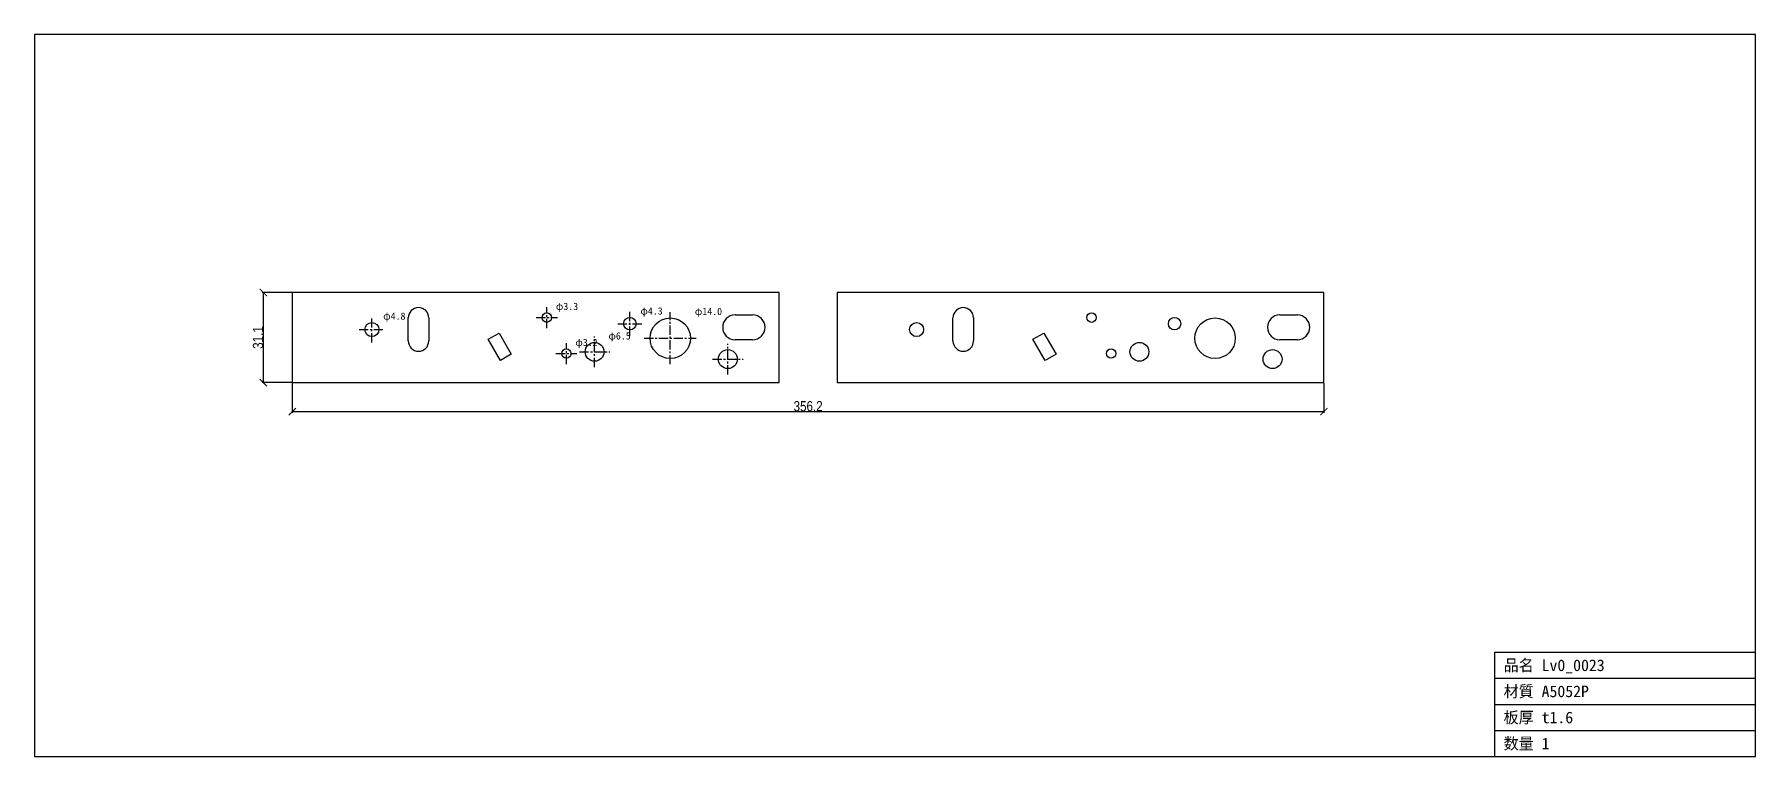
# Model space of a CAD drawing. Header units: millimetres. Extents: x -89 to 505, y -129 to 120.
import ezdxf

# ---------------------------------------------------------------- set-up
doc = ezdxf.new("R2010")
doc.units = ezdxf.units.MM
doc.linetypes.add('CENTER', pattern=[5.08, 3.175, -0.635, 0.635, -0.635])
for name, color, linetype in [('中心線', 7, 'Continuous'), ('図枠', 7, 'Continuous'), ('外形', 7, 'Continuous'), ('寸法', 7, 'Continuous'), ('文字', 7, 'Continuous')]:
    doc.layers.add(name, color=color, linetype=linetype)
doc.styles.add('OpenSansCondensed-Light', font='OpenSansCondensed-Light.ttf')
doc.dimstyles.new('EZDXF', dxfattribs={"dimtxt": 0.25, "dimasz": 0.175, "dimexe": 0.375, "dimexo": 0.125, "dimgap": 0.1, "dimtad": 1, "dimlfac": 100, "dimzin": 12, "dimdsep": 46, "dimtxsty": 'OpenSansCondensed-Light', "dimblk": 'ARCHTICK', "dimcen": 2.5, "dimazin": 3, "dimtfac": 0.5, "dimtmove": 2, "dimatfit": 3})

# ---------------------------------------------------------------- blocks, each defined once
blk = doc.blocks.new('_ARCHTICK')
at = {"color": 0, "linetype": 'BYBLOCK', "const_width": 0.15}
blk.add_lwpolyline([(-0.5, -0.5), (0.5, 0.5)], dxfattribs=at)

msp = doc.modelspace()

# ---------------------------------------------------------------- linework, layer by layer
at = {"layer": '中心線', "color": 1, "linetype": 'CENTER'}
for p, q in [((87.87, 18.81), (87.87, 26.08)), ((116.54, 16.18), (116.54, 24.49)), ((130.52, 6.35), (130.52, 24.32)), ((23.05, 18.32), (31.88, 18.32)), ((27.47, 13.9), (27.47, 22.73)), ((84.24, 22.45), (91.51, 22.45)), ((112.38, 20.34), (120.69, 20.34)), ((94.62, 6.41), (94.62, 13.64)), ((104.39, 5.39), (104.39, 15.88)), ((121.53, 15.33), (139.5, 15.33)), ((150.38, 2.85), (150.38, 13.38)), ((91, 10.02), (98.23, 10.02)), ((99.15, 10.63), (109.64, 10.63)), ((145.12, 8.11), (155.65, 8.11))]:
    msp.add_line(p, q, dxfattribs=at)
at = {"layer": '図枠'}
for p, q in [((505.26, 120.17), (-89.05, 120.17)), ((-89.05, 120.17), (-89.05, -129.05)), ((505.26, -129.05), (505.26, 120.17)), ((415.26, -129.05), (415.26, -93.05)), ((415.26, -93.05), (505.26, -93.05)), ((415.26, -102.05), (505.26, -102.05)), ((415.26, -111.05), (505.26, -111.05)), ((415.26, -120.05), (505.26, -120.05)), ((-89.05, -129.05), (505.26, -129.05))]:
    msp.add_line(p, q, dxfattribs=at)
at = {"layer": '外形'}
for p, q in [((168.1, 31.12), (0, 31.12)), ((0, 31.12), (0, 0)), ((168.1, 0), (168.1, 31.12)), ((356.21, 31.12), (188.1, 31.12)), ((188.1, 31.12), (188.1, 0)), ((356.21, 0), (356.21, 31.12)), ((40.02, 14.38), (40.02, 22.34)), ((47.11, 22.34), (47.11, 14.38)), ((152.87, 23.36), (158.95, 23.36)), ((228.13, 14.38), (228.13, 22.34)), ((235.22, 22.34), (235.22, 14.38)), ((340.97, 23.36), (347.05, 23.36)), ((67.65, 14.95), (71.38, 17.11)), ((71.88, 7.63), (67.65, 14.95)), ((71.38, 17.11), (75.61, 9.78)), ((158.95, 14.82), (152.87, 14.82)), ((255.75, 14.95), (259.48, 17.11)), ((259.98, 7.63), (255.75, 14.95)), ((259.48, 17.11), (263.71, 9.78)), ((347.05, 14.82), (340.97, 14.82)), ((75.61, 9.78), (71.88, 7.63)), ((263.71, 9.78), (259.98, 7.63)), ((0, 0), (168.1, 0)), ((188.1, 0), (356.21, 0))]:
    msp.add_line(p, q, dxfattribs=at)
for centre, radius in [((87.87, 22.45), 1.64), ((275.97, 22.45), 1.64), ((27.47, 18.32), 2.42), ((116.54, 20.34), 2.15), ((130.52, 15.33), 6.99), ((215.57, 18.32), 2.42), ((304.64, 20.34), 2.15), ((318.62, 15.33), 6.99), ((104.39, 10.63), 3.25), ((292.49, 10.63), 3.25), ((94.62, 10.02), 1.61), ((150.38, 8.11), 3.27), ((282.72, 10.02), 1.61), ((338.49, 8.11), 3.27)]:
    msp.add_circle(centre, radius, dxfattribs=at)
for centre, radius, start, end in [((43.57, 22.34), 3.54, 0, 180), ((231.67, 22.34), 3.54, 0, 180), ((152.87, 19.09), 4.27, 90, -90), ((158.95, 19.09), 4.27, -90, 90), ((340.97, 19.09), 4.27, 90, -90), ((347.05, 19.09), 4.27, -90, 90), ((43.57, 14.38), 3.54, 180, 0), ((231.67, 14.38), 3.54, 180, 0)]:
    msp.add_arc(centre, radius, start, end, dxfattribs=at)

# ---------------------------------------------------------------- texts
at = {"layer": '文字'}
for s, height, p in [('φ4.8', 2.5, (31.38, 21.73)), ('φ3.3', 2.5, (91.01, 25.08)), ('φ4.3', 2.5, (120.19, 23.49)), ('φ14.0', 2.5, (139, 23.32)), ('φ3.2', 2.5, (97.73, 12.64)), ('φ6.5', 2.5, (109.14, 14.88)), ('品名 Lv0_0023', 4, (418.26, -99.55)), ('材質 A5052P', 4, (418.26, -108.55)), ('板厚 t1.6', 4, (418.26, -117.55)), ('数量 1', 4, (418.26, -126.55))]:
    msp.add_text(s, height=height, dxfattribs=at).set_placement(p)

# ---------------------------------------------------------------- dimensions: what is measured, and where the dimension line sits
at = {"layer": '寸法'}
msp.add_linear_dim(base=(-10, 0), p1=(0, 0), p2=(0, 31.12), angle=90, dimstyle='EZDXF', override={"dimtxt": 3.5, "dimasz": 2.5, "dimdec": 1, "dimlfac": 1}, dxfattribs=at).render()
msp.add_linear_dim(base=(0, -10), p1=(0, 0), p2=(356.21, 0), dimstyle='EZDXF', override={"dimtxt": 3.5, "dimasz": 2.5, "dimdec": 1, "dimlfac": 1}, dxfattribs=at).render()

doc.saveas('drawing.dxf')
